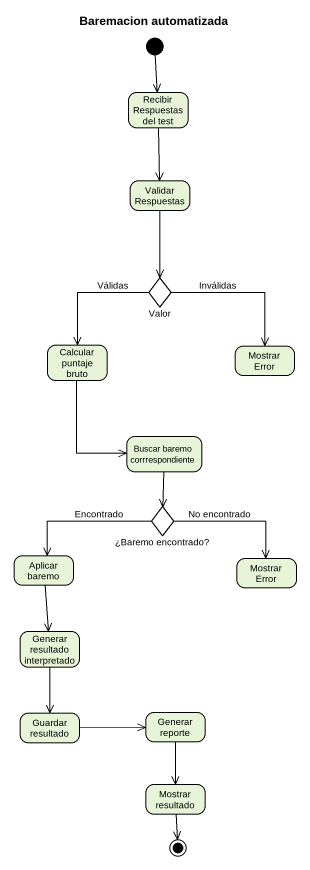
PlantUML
@startuml
title Baremacion automatizada
hide empty description
state "Recibir Respuestas del test" as Recibir_Respuestas_del_test
state "Validar Respuestas" as Validar_Respuestas
state Valor <<choice>>
state "Calcular puntaje bruto" as Calcular_puntaje_bruto
state "Mostrar Error" as Mostrar_Error
state "Buscar baremo corrrespondiente" as Buscar_baremo
state "¿Baremo encontrado?" as Baremo_encontrado <<choice>>
state "Aplicar baremo" as Aplicar_baremo
state "Mostrar Error" as Mostrar_Error_2
state "Generar resultado interpretado" as Generar_resultado
state "Guardar resultado" as Guardar_resultado
state "Generar reporte" as Generar_reporte
state "Mostrar resultado" as Mostrar_resultado
[*] --> Recibir_Respuestas_del_test
Recibir_Respuestas_del_test --> Validar_Respuestas
Validar_Respuestas --> Valor
Valor --> Calcular_puntaje_bruto : Válidas
Valor --> Mostrar_Error : Inválidas
Calcular_puntaje_bruto --> Buscar_baremo
Buscar_baremo --> Baremo_encontrado
Baremo_encontrado -left-> Aplicar_baremo : Encontrado
Baremo_encontrado -right-> Mostrar_Error_2 : No encontrado
Aplicar_baremo --> Generar_resultado
Generar_resultado --> Guardar_resultado
Guardar_resultado -right-> Generar_reporte
Generar_reporte --> Mostrar_resultado
Mostrar_resultado --> [*]
@enduml
